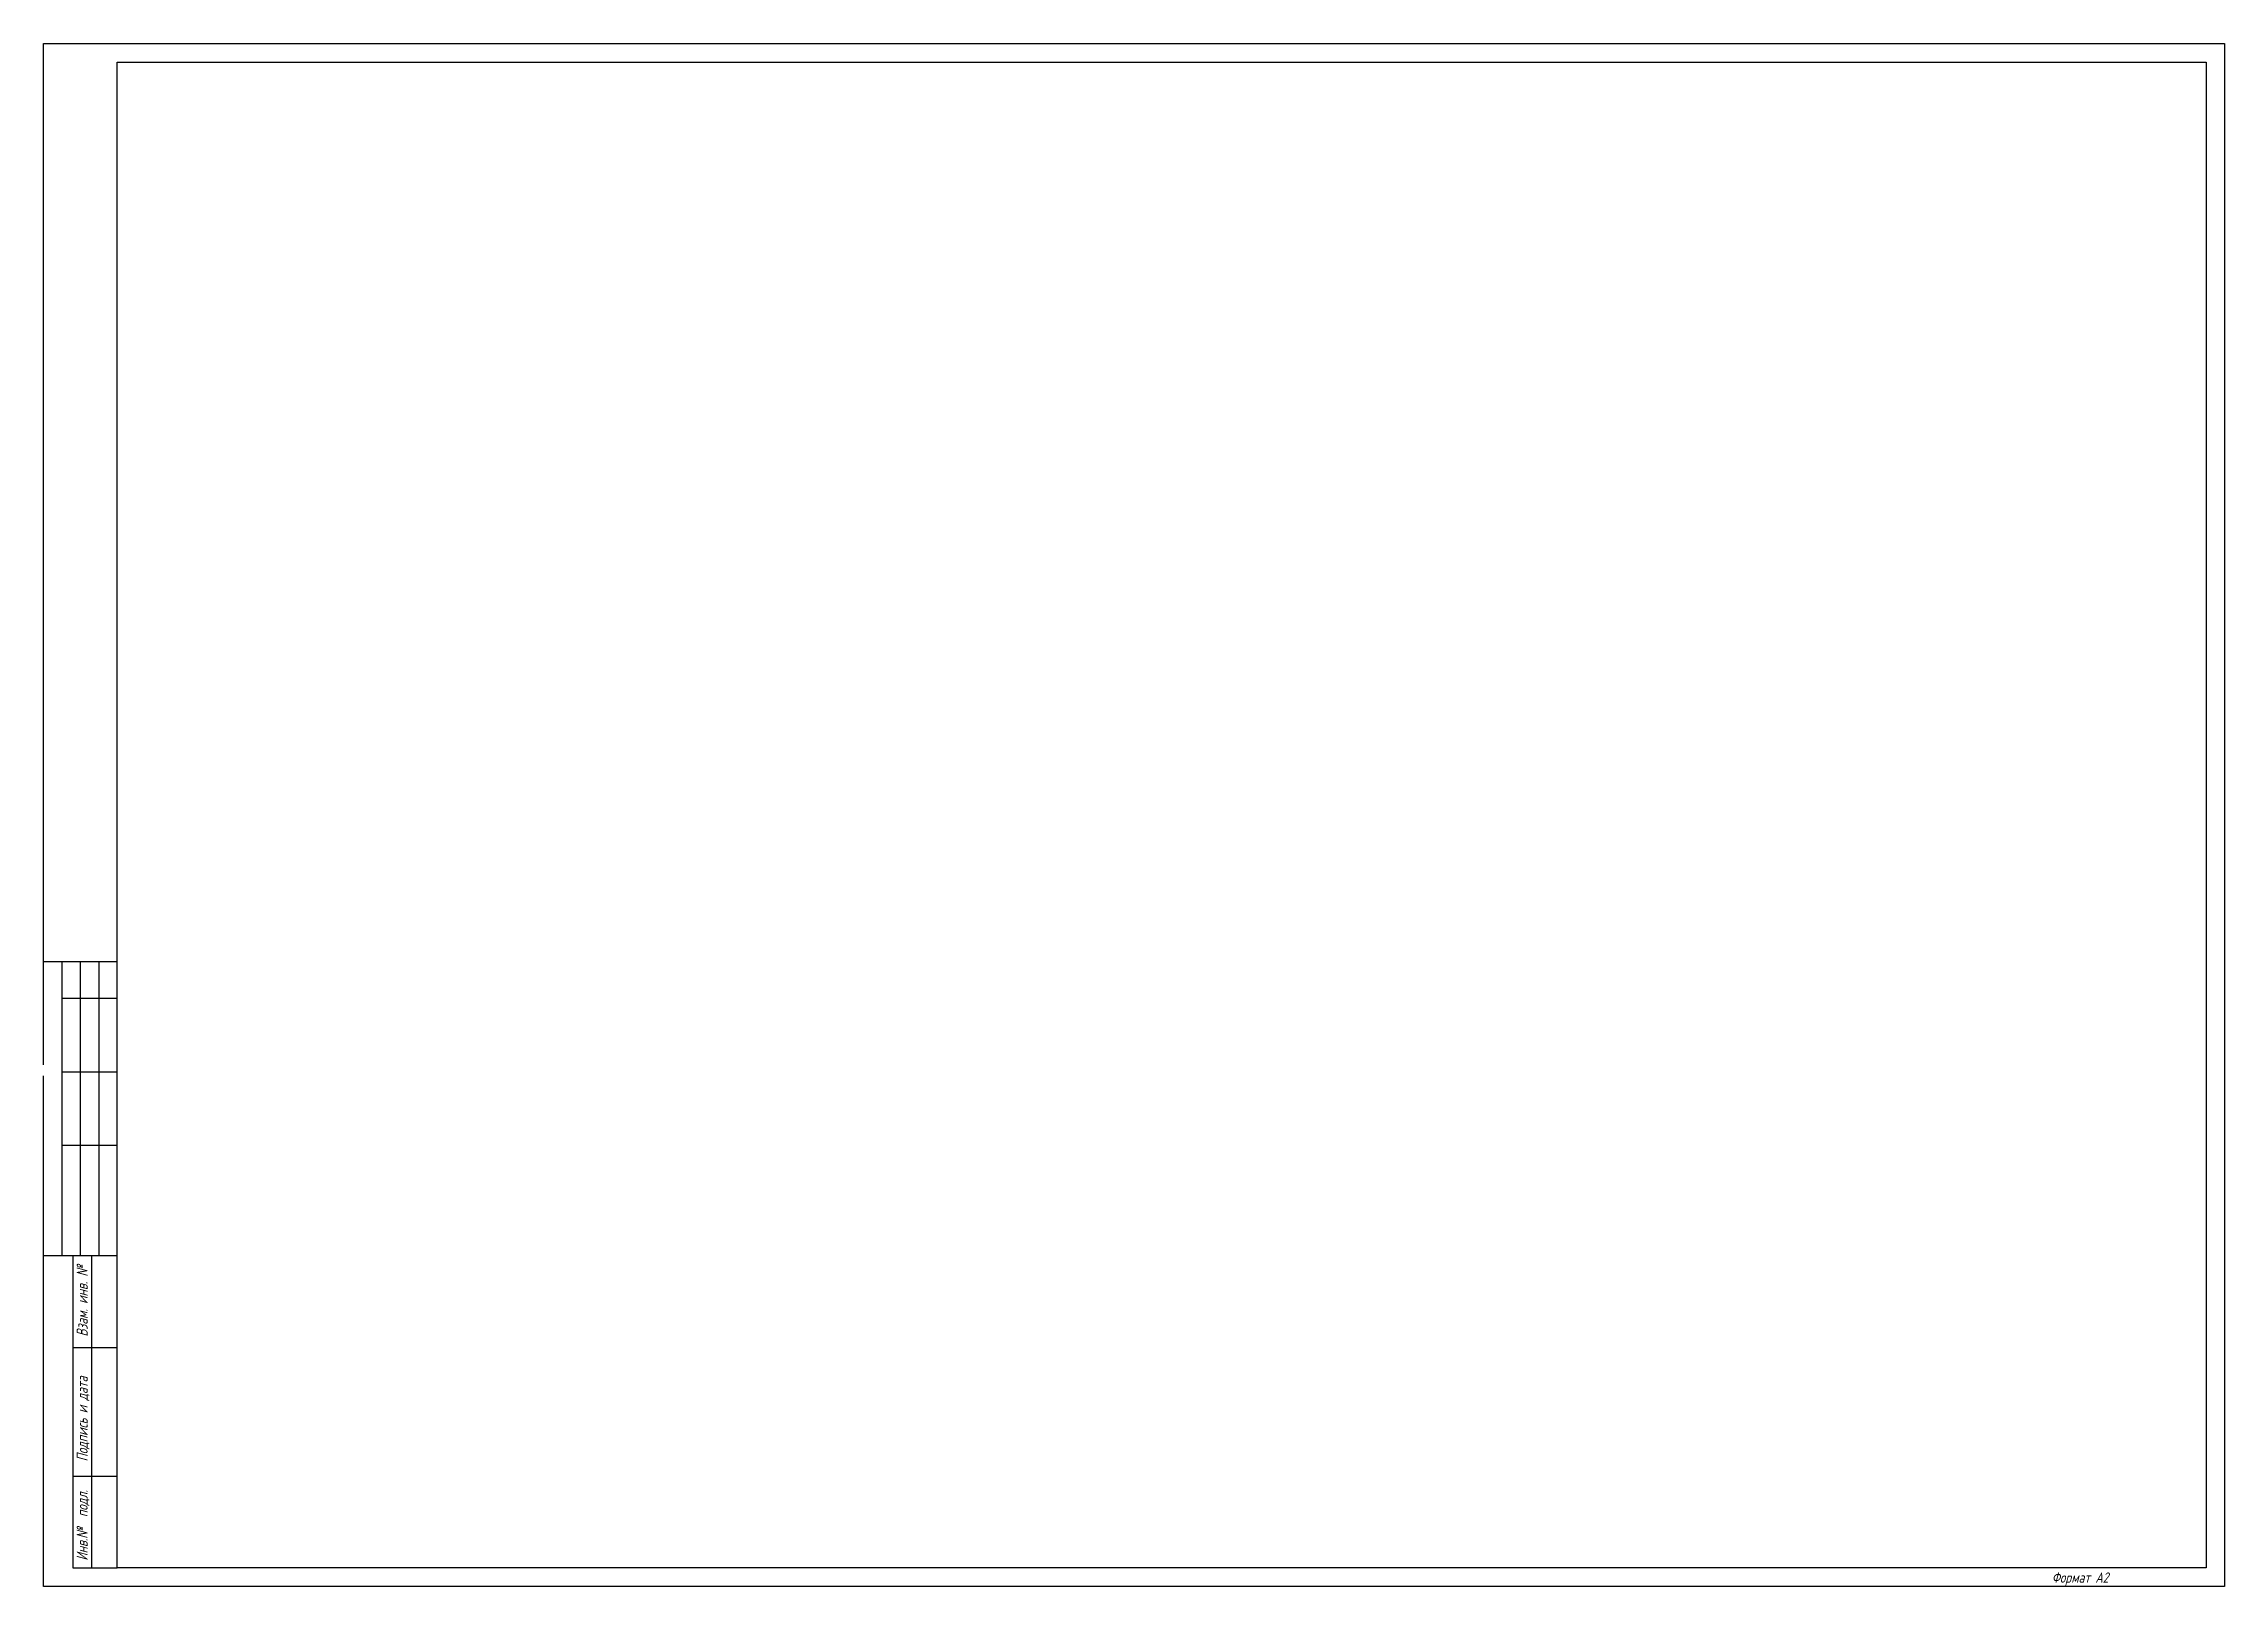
# Paper-space layout 'Лист_А2' of a CAD drawing. Header units: millimetres. Extents: x 0 to 594, y 0 to 420.
import ezdxf

# ---------------------------------------------------------------- set-up
doc = ezdxf.new("R2010")
doc.units = ezdxf.units.MM
doc.styles.add('ISOSPEUR', font='isocpeur.ttf')

# ---------------------------------------------------------------- blocks, each defined once
blk = doc.blocks.new('A2')
for points in [[(0, 420), (594, 420)], [(0, 142), (0, 420)], [(594, 420), (594, 0)], [(20, 170), (0, 170)], [(5, 170), (5, 90)], [(10, 170), (10, 90)], [(15, 170), (15, 90)], [(20, 160), (5, 160)], [(0, 0), (0, 139)], [(20, 140), (5, 140)], [(20, 120), (5, 120)], [(20, 90), (0, 90)], [(20, 90), (13, 90), (8, 90), (8, 5), (20, 5)], [(13, 90), (13, 5)], [(8, 65), (20, 65)], [(8, 30), (20, 30)], [(594, 0), (0, 0)]]:
    blk.add_lwpolyline(points)
blk.add_lwpolyline([(20, 5), (20, 415), (589, 415), (589, 5)], close=True)
at = {"style": 'ISOSPEUR', "oblique": 15, "width": 0.75}
for s, p in [('Взам. инв. №', (12, 68)), ('Подпись и дата', (12, 34)), ('Инв.№  подл.', (12, 7))]:
    blk.add_text(s, height=3, rotation=90, dxfattribs=at).set_placement(p)
at = {"style": 'ISOSPEUR', "oblique": 15, "width": 0.8}
blk.add_text('Фоpмат А2', height=2.8, dxfattribs=at).set_placement((547, 1))

psp = doc.layouts.new('Лист_А2')

# ---------------------------------------------------------------- block references
psp.add_blockref('A2', (0, 0))

doc.saveas('drawing.dxf')
